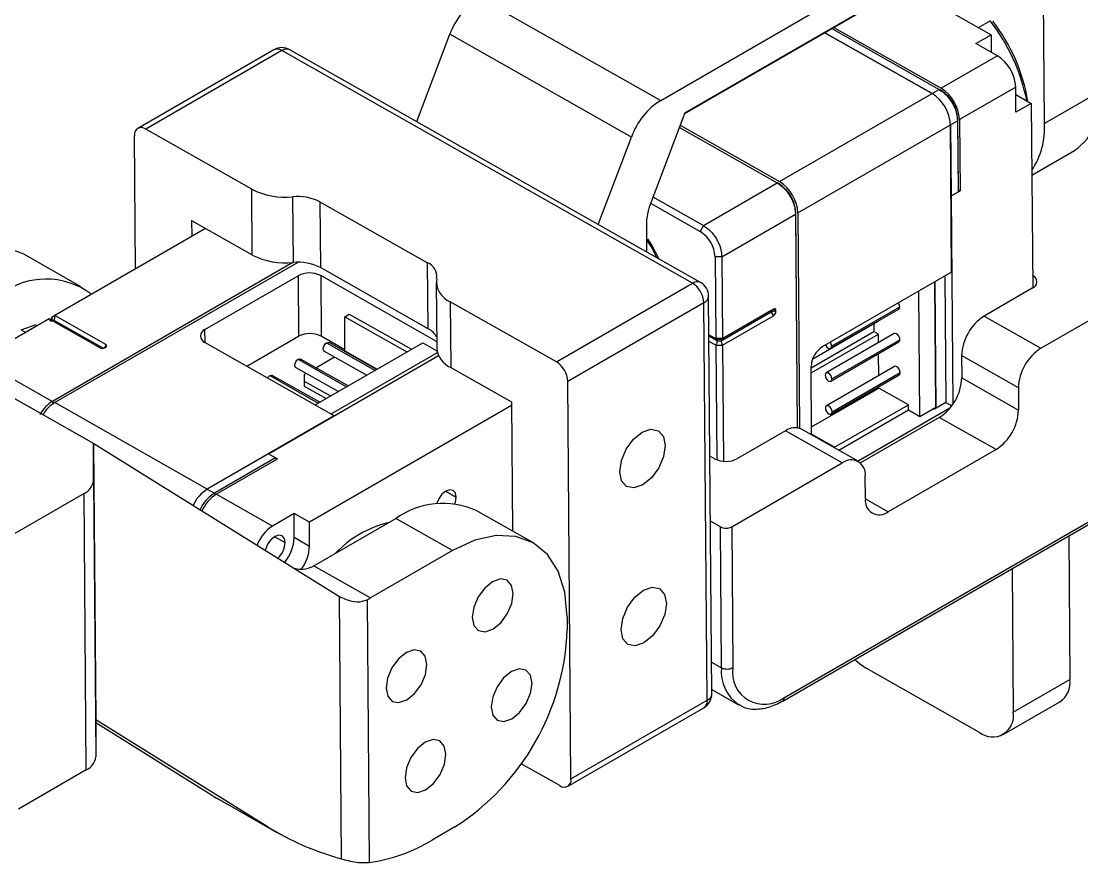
# Model space of a CAD drawing. Header units: millimetres. Extents: x 940 to 1780, y -29 to 565.
# Drawn here: x 1542.3 to 1608.4, y 455.7 to 508.2 of the extents above; entities that cross this region are included whole.
import ezdxf

# ---------------------------------------------------------------- set-up
doc = ezdxf.new("R2010")
doc.units = ezdxf.units.MM

msp = doc.modelspace()

# ---------------------------------------------------------------- linework, layer by layer
at = {"color": 7, "linetype": 'Continuous', "lineweight": 25}
for p, q in [((1582.12, 503.25), (1604.959, 516.434)), ((1583.628, 502.472), (1603.478, 513.931)), ((1602.601, 513.379), (1583.605, 502.413)), ((1597.373, 510.361), (1602.714, 507.335)), ((1606.036, 501.81), (1605.972, 509.764)), ((1570.807, 509.659), (1582.12, 503.25)), ((1592.795, 507.718), (1599.479, 503.931)), ((1592.919, 507.789), (1599.603, 504.003)), ((1566.91, 501.927), (1568.98, 507.368)), ((1580.293, 500.959), (1568.98, 507.368)), ((1599.037, 503.676), (1592.353, 507.463)), ((1592.353, 507.463), (1599.037, 503.676)), ((1601.759, 506.784), (1602.714, 507.335)), ((1602.714, 507.335), (1602.723, 506.238)), ((1558.009, 506.403), (1549.524, 501.505)), ((1584.598, 491.905), (1559.002, 506.407)), ((1603.103, 506.023), (1601.759, 506.784)), ((1558.503, 506.357), (1550.017, 501.459)), ((1584.099, 491.856), (1558.503, 506.357)), ((1603.103, 506.023), (1599.603, 504.003)), ((1599.037, 503.676), (1599.479, 503.931)), ((1599.613, 503.854), (1599.488, 503.926)), ((1604.245, 504.07), (1600.745, 502.049)), ((1604.257, 502.511), (1604.245, 504.07)), ((1609.571, 503.851), (1606.036, 501.81)), ((1589.526, 498.186), (1599.037, 503.676)), ((1604.248, 503.608), (1605.212, 503.062)), ((1583.628, 502.472), (1581.497, 496.871)), ((1605.212, 503.062), (1604.257, 502.511)), ((1605.212, 503.062), (1605.304, 491.549)), ((1600.179, 501.723), (1600.621, 501.978)), ((1600.621, 502.119), (1600.621, 501.978)), ((1600.621, 502.119), (1600.656, 497.69)), ((1600.621, 501.978), (1600.656, 497.548)), ((1600.745, 502.049), (1600.78, 497.619)), ((1556.629, 497.713), (1550.017, 501.459)), ((1583.282, 501.562), (1589.385, 498.104)), ((1583.332, 501.695), (1589.526, 498.186)), ((1590.668, 496.232), (1600.179, 501.723)), ((1600.179, 501.723), (1600.214, 497.293)), ((1600.252, 492.535), (1600.179, 501.723)), ((1549.383, 492.737), (1549.317, 501.039)), ((1578.223, 495.517), (1580.293, 500.959)), ((1605.248, 498.588), (1607.914, 500.127)), ((1584.789, 495.451), (1589.385, 498.104)), ((1589.502, 498.037), (1589.394, 498.099)), ((1556.661, 493.612), (1556.629, 497.713)), ((1559.174, 497.242), (1559.207, 493.14)), ((1581.636, 497.237), (1584.789, 495.451)), ((1600.214, 497.293), (1600.78, 497.619)), ((1600.214, 497.293), (1600.656, 497.548)), ((1600.214, 497.293), (1600.319, 484.292)), ((1600.656, 497.69), (1600.656, 497.548)), ((1600.656, 497.69), (1600.78, 497.619)), ((1560.871, 496.927), (1567.588, 493.122)), ((1560.871, 496.927), (1560.904, 492.826)), ((1581.484, 496.835), (1584.579, 495.082)), ((1585.931, 493.497), (1590.527, 496.151)), ((1590.527, 496.272), (1590.527, 496.151)), ((1590.527, 496.272), (1590.634, 482.843)), ((1590.527, 496.151), (1590.633, 482.843)), ((1590.668, 496.232), (1590.776, 482.812)), ((1553.753, 495.26), (1544.351, 489.832)), ((1552.879, 495.755), (1552.887, 494.76)), ((1552.879, 495.755), (1556.661, 493.612)), ((1581.223, 495.477), (1581.236, 493.81)), ((1584.789, 495.451), (1584.579, 495.082)), ((1545.961, 491.657), (1542.426, 493.66)), ((1585.931, 493.497), (1585.506, 493.495)), ((1585.506, 493.495), (1585.547, 488.401)), ((1585.931, 493.497), (1585.971, 488.403)), ((1559.185, 493.138), (1544.203, 484.489)), ((1559.491, 493.153), (1544.344, 484.409)), ((1567.621, 489.02), (1560.904, 492.826)), ((1567.621, 489.02), (1567.588, 493.122)), ((1600.252, 492.535), (1592.191, 487.882)), ((1553.713, 488.969), (1559.511, 492.316)), ((1559.511, 492.316), (1559.542, 488.543)), ((1568.153, 488.229), (1560.926, 492.324)), ((1560.926, 492.324), (1560.956, 488.55)), ((1568.124, 491.903), (1568.157, 487.802)), ((1575.614, 486.957), (1584.099, 491.856)), ((1599.258, 484.123), (1599.196, 491.925)), ((1599.196, 491.925), (1599.259, 484.041)), ((1599.832, 492.293), (1599.895, 484.409)), ((1605.812, 487.798), (1613.06, 491.982)), ((1598.268, 483.552), (1598.206, 491.354)), ((1605.282, 491.535), (1602.276, 489.801)), ((1569.002, 490.703), (1569.035, 486.601)), ((1575.614, 486.957), (1569.002, 490.703)), ((1584.813, 490.635), (1576.327, 485.736)), ((1585.011, 465.862), (1584.813, 490.635)), ((1585.304, 466.27), (1585.105, 491.043)), ((1532.657, 489.869), (1543.263, 483.86)), ((1562.421, 489.765), (1562.704, 489.929)), ((1562.704, 489.929), (1566.579, 487.733)), ((1589.013, 490.156), (1585.89, 488.353)), ((1585.891, 488.271), (1589.014, 490.074)), ((1589.153, 490.24), (1585.971, 488.403)), ((1589.014, 490.074), (1589.013, 490.156)), ((1589.297, 490.076), (1589.296, 490.158)), ((1592.712, 487.796), (1596.955, 490.245)), ((1592.774, 487.936), (1597.017, 490.385)), ((1543.998, 489.628), (1539.607, 487.093)), ((1542.258, 488.953), (1543.191, 489.279)), ((1543.998, 489.628), (1547.18, 487.825)), ((1544.351, 489.832), (1544.141, 489.706)), ((1544.142, 489.546), (1544.141, 489.706)), ((1544.2, 489.513), (1544.27, 489.553)), ((1547.533, 488.03), (1544.351, 489.832)), ((1562.421, 489.765), (1566.296, 487.57)), ((1562.438, 487.633), (1562.421, 489.765)), ((1585.975, 487.993), (1589.157, 489.83)), ((1591.591, 487.141), (1595.687, 489.505)), ((1595.406, 489.344), (1595.41, 488.845)), ((1595.687, 489.505), (1595.687, 489.513)), ((1602.276, 489.801), (1605.812, 487.798)), ((1556.32, 486.683), (1559.542, 488.543)), ((1562.437, 487.711), (1560.956, 488.55)), ((1585.125, 488.64), (1585.547, 488.401)), ((1591.491, 486.583), (1595.41, 488.845)), ((1591.494, 486.261), (1595.693, 488.685)), ((1596.671, 488.714), (1592.429, 486.265)), ((1595.693, 488.685), (1595.41, 488.845)), ((1595.697, 488.152), (1595.693, 488.685)), ((1561.774, 483.593), (1553.713, 488.16)), ((1560.58, 484.27), (1567.293, 488.145)), ((1564.399, 486.474), (1561.444, 488.149)), ((1567.293, 488.145), (1568.17, 487.648)), ((1585.551, 487.991), (1585.128, 488.23)), ((1585.971, 488.403), (1585.547, 488.401)), ((1585.551, 487.991), (1585.975, 487.993)), ((1585.551, 487.991), (1585.608, 480.855)), ((1585.89, 488.353), (1585.631, 488.352)), ((1585.631, 488.352), (1585.632, 488.27)), ((1585.632, 488.27), (1585.891, 488.271)), ((1585.89, 488.353), (1585.891, 488.271)), ((1585.975, 487.993), (1586.033, 480.768)), ((1586.061, 488.44), (1586.034, 488.439)), ((1592.729, 485.745), (1596.971, 488.195)), ((1592.791, 485.885), (1597.033, 488.334)), ((1547.462, 487.827), (1547.533, 487.868)), ((1557.673, 481.225), (1568.27, 487.343)), ((1560.629, 486.588), (1561.794, 487.261)), ((1561.148, 487.627), (1563.796, 486.126)), ((1561.57, 483.709), (1568.196, 487.534)), ((1562.397, 487.609), (1562.438, 487.633)), ((1562.438, 487.633), (1564.44, 486.498)), ((1595.714, 486.101), (1595.703, 487.462)), ((1604.411, 485.341), (1600.875, 487.344)), ((1600.875, 487.344), (1600.886, 485.949)), ((1539.607, 487.093), (1544.203, 484.489)), ((1559.38, 486.606), (1562.028, 485.106)), ((1562.631, 485.454), (1559.676, 487.128)), ((1569.035, 486.601), (1572.818, 484.458)), ((1591.525, 482.403), (1591.491, 486.653)), ((1596.688, 486.663), (1592.445, 484.214)), ((1560.864, 484.433), (1557.908, 486.108)), ((1559.892, 486.163), (1560.026, 486.24)), ((1559.892, 486.163), (1559.892, 485.759)), ((1592.745, 483.695), (1596.988, 486.144)), ((1592.807, 483.834), (1597.05, 486.283)), ((1600.886, 485.949), (1604.422, 483.946)), ((1559.892, 485.759), (1561.541, 484.825)), ((1559.892, 485.759), (1559.895, 485.431)), ((1559.895, 485.431), (1561.256, 484.66)), ((1576.526, 460.963), (1576.327, 485.736)), ((1591.521, 482.898), (1595.72, 485.322)), ((1595.72, 485.322), (1595.719, 485.412)), ((1597.559, 484.28), (1595.72, 485.322)), ((1604.411, 485.341), (1604.422, 483.946)), ((1544.31, 484.306), (1544.203, 484.489)), ((1553.854, 479.021), (1544.344, 484.409)), ((1572.82, 484.228), (1560.218, 476.952)), ((1572.818, 484.458), (1572.883, 476.405)), ((1592.962, 481.627), (1597.559, 484.28)), ((1593.217, 481.444), (1597.561, 483.952)), ((1600.15, 484.071), (1594.42, 480.763)), ((1597.561, 483.952), (1597.559, 484.28)), ((1597.561, 483.952), (1598.268, 483.552)), ((1598.268, 483.552), (1599.258, 484.123)), ((1599.116, 484.041), (1599.188, 484)), ((1599.895, 484.409), (1599.188, 484)), ((1599.895, 484.409), (1600.256, 484.204)), ((1543.263, 483.86), (1546.781, 481.867)), ((1561.774, 483.593), (1553.854, 479.021)), ((1599.485, 483.492), (1594.57, 480.655)), ((1603.021, 481.489), (1599.485, 483.492)), ((1589.902, 482.657), (1586.897, 480.922)), ((1593.437, 480.654), (1589.902, 482.657)), ((1594.436, 480.754), (1590.901, 482.757)), ((1592.962, 481.627), (1591.525, 482.442)), ((1546.763, 481.865), (1546.781, 481.867)), ((1546.763, 479.561), (1546.763, 481.865)), ((1546.763, 481.865), (1546.901, 464.639)), ((1546.781, 481.867), (1561.987, 472.398)), ((1592.963, 481.588), (1592.962, 481.627)), ((1603.021, 481.489), (1596.303, 477.611)), ((1557.673, 481.225), (1553.854, 479.021)), ((1558.114, 480.975), (1554.296, 478.771)), ((1554.42, 478.701), (1558.238, 480.905)), ((1557.673, 481.225), (1558.114, 480.975)), ((1557.673, 481.225), (1558.238, 480.905)), ((1558.114, 480.975), (1558.176, 480.869)), ((1585.483, 480.915), (1585.185, 481.083)), ((1586.543, 476.674), (1593.437, 480.654)), ((1546.763, 479.561), (1546.901, 462.334)), ((1589.721, 465.81), (1613.056, 479.28)), ((1589.825, 466.042), (1613.159, 479.513)), ((1594.876, 478.435), (1594.865, 479.83)), ((1546.178, 478.749), (1525.232, 466.657)), ((1546.316, 461.522), (1546.178, 478.749)), ((1553.854, 479.021), (1554.296, 478.771)), ((1557.92, 476.718), (1554.42, 478.701)), ((1559.263, 477.493), (1557.92, 476.718)), ((1559.275, 476.017), (1559.263, 477.493)), ((1560.218, 476.952), (1559.263, 477.493)), ((1574.145, 475.689), (1570.61, 477.692)), ((1560.23, 475.476), (1560.218, 476.952)), ((1560.494, 474.239), (1565.615, 477.195)), ((1569.15, 475.192), (1565.615, 477.195)), ((1585.836, 476.67), (1585.218, 477.02)), ((1585.906, 467.893), (1585.836, 476.67)), ((1586.543, 476.674), (1586.613, 467.897)), ((1559.275, 476.017), (1560.23, 475.476)), ((1563.404, 476.238), (1563.335, 476.196)), ((1607.556, 476.105), (1607.627, 467.157)), ((1569.15, 475.192), (1564.029, 472.236)), ((1560.494, 474.239), (1564.029, 472.236)), ((1604.02, 474.064), (1604.092, 465.116)), ((1562.222, 455.971), (1562.091, 472.336)), ((1563.823, 472.128), (1563.954, 455.755)), ((1576.287, 471.071), (1576.294, 470.251)), ((1601.99, 463.857), (1594.92, 467.863)), ((1604.092, 465.116), (1607.627, 467.157)), ((1585.302, 466.533), (1586.977, 465.584)), ((1576.526, 460.963), (1585.011, 465.862)), ((1603.471, 463.719), (1607.006, 465.76)), ((1576.319, 460.498), (1584.804, 465.396)), ((1546.919, 464.641), (1546.901, 464.639)), ((1546.901, 464.639), (1546.901, 462.334)), ((1554.124, 459.955), (1546.901, 464.454)), ((1557.654, 457.956), (1546.919, 464.641)), ((1546.316, 461.522), (1542.093, 459.085)), ((1575.825, 460.544), (1573.416, 461.909)), ((1554.124, 459.955), (1557.654, 457.956)), ((1554.671, 459.631), (1558.201, 457.631)), ((1569.288, 457.966), (1567.868, 457.146))]:
    msp.add_line(p, q, dxfattribs=at)
at = {"color": 8, "linetype": 'Continuous', "lineweight": 25}
for p, q in [((1601.919, 507.786), (1602.656, 508.211)), ((1547.371, 487.797), (1544.27, 489.553)), ((1542.258, 488.953), (1542.546, 488.79)), ((1553.72, 488.156), (1553.713, 488.969)), ((1585.125, 488.639), (1585.631, 488.352)), ((1585.632, 488.27), (1585.125, 488.557)), ((1561.294, 488.134), (1564.312, 486.424)), ((1559.526, 487.113), (1562.544, 485.403)), ((1557.759, 486.093), (1560.776, 484.383)), ((1554.359, 478.664), (1554.296, 478.771)), ((1568.721, 478.894), (1569.369, 478.527)), ((1594.876, 478.42), (1596.303, 477.611)), ((1558.061, 476.058), (1558.71, 475.69)), ((1585.288, 468.243), (1585.906, 467.893))]:
    msp.add_line(p, q, dxfattribs=at)
at = {"color": 7, "linetype": 'Continuous', "lineweight": 25, "flags": 128}
for points in [[(1581.886, 493.442), (1581.514, 494.132), (1581.23, 494.601)], [(1581.298, 494.627), (1581.577, 494.168), (1581.995, 493.38)], [(1597.033, 488.334), (1597.016, 488.437), (1596.97, 488.543), (1596.901, 488.636), (1596.819, 488.7), (1596.738, 488.728), (1596.671, 488.714)], [(1561.148, 487.627), (1561.148, 487.627), (1561.101, 487.68), (1561.084, 487.765), (1561.099, 487.869), (1561.145, 487.975), (1561.213, 488.068), (1561.294, 488.134)], [(1561.294, 488.134), (1561.375, 488.162), (1561.444, 488.149)], [(1592.396, 488), (1592.414, 487.967), (1592.483, 487.875), (1592.564, 487.81), (1592.645, 487.783), (1592.714, 487.797), (1592.759, 487.851), (1592.774, 487.936)], [(1559.38, 486.606), (1559.38, 486.606), (1559.333, 486.66), (1559.316, 486.745), (1559.332, 486.848), (1559.377, 486.955), (1559.445, 487.048), (1559.526, 487.113)], [(1559.526, 487.113), (1559.608, 487.141), (1559.676, 487.128)], [(1597.05, 486.283), (1597.033, 486.387), (1596.986, 486.493), (1596.917, 486.585), (1596.836, 486.65), (1596.755, 486.677), (1596.688, 486.663)], [(1557.617, 485.948), (1557.678, 486.027), (1557.759, 486.093)], [(1557.759, 486.093), (1557.84, 486.121), (1557.908, 486.108)], [(1592.791, 485.885), (1592.774, 485.988), (1592.727, 486.094), (1592.658, 486.186), (1592.577, 486.251), (1592.496, 486.278), (1592.427, 486.264), (1592.382, 486.21), (1592.366, 486.125)], [(1592.366, 486.125), (1592.383, 486.022), (1592.43, 485.916), (1592.499, 485.824), (1592.581, 485.759), (1592.662, 485.732), (1592.73, 485.746), (1592.775, 485.8), (1592.791, 485.885)], [(1592.807, 483.834), (1592.79, 483.938), (1592.744, 484.043), (1592.674, 484.136), (1592.593, 484.2), (1592.512, 484.228), (1592.444, 484.213), (1592.398, 484.16), (1592.383, 484.075)], [(1592.383, 484.075), (1592.4, 483.971), (1592.446, 483.865), (1592.516, 483.773), (1592.597, 483.708), (1592.678, 483.681), (1592.746, 483.695), (1592.792, 483.749), (1592.807, 483.834)], [(1579.569, 480.108), (1579.672, 480.798), (1579.974, 481.508), (1580.43, 482.128), (1580.97, 482.565), (1581.512, 482.753), (1581.974, 482.662), (1582.285, 482.307), (1582.397, 481.741), (1582.295, 481.051), (1581.993, 480.342), (1581.537, 479.722), (1580.996, 479.284), (1580.454, 479.097), (1579.993, 479.187), (1579.682, 479.543), (1579.569, 480.108)], [(1569.369, 478.527), (1569.318, 478.782), (1569.179, 478.941), (1568.971, 478.982), (1568.727, 478.898), (1568.484, 478.701), (1568.279, 478.422), (1568.145, 478.112)], [(1569.292, 478.122), (1569.323, 478.216), (1569.369, 478.527)], [(1558.71, 475.69), (1558.659, 475.945), (1558.519, 476.105), (1558.311, 476.145), (1558.067, 476.061), (1557.824, 475.864), (1557.619, 475.585), (1557.483, 475.266), (1557.469, 475.215)], [(1576.287, 471.071), (1576.138, 472.593), (1575.724, 473.899), (1575.059, 474.94), (1574.169, 475.676), (1573.09, 476.077), (1571.861, 476.13), (1570.531, 475.831), (1569.15, 475.192)], [(1571.637, 473.252), (1571.15, 472.858), (1570.74, 472.3), (1570.468, 471.662), (1570.376, 471.041), (1570.477, 470.532), (1570.757, 470.212), (1571.172, 470.13), (1571.66, 470.299), (1572.146, 470.693), (1572.557, 471.251), (1572.829, 471.889), (1572.921, 472.51), (1572.82, 473.019), (1572.54, 473.339), (1572.125, 473.421), (1571.637, 473.252)], [(1579.648, 470.265), (1579.75, 470.955), (1580.053, 471.664), (1580.509, 472.285), (1581.049, 472.722), (1581.591, 472.909), (1582.053, 472.819), (1582.364, 472.463), (1582.476, 471.898), (1582.374, 471.208), (1582.071, 470.498), (1581.615, 469.878), (1581.075, 469.441), (1580.533, 469.253), (1580.071, 469.344), (1579.761, 469.699), (1579.648, 470.265)], [(1566.264, 468.835), (1565.778, 468.442), (1565.368, 467.883), (1565.095, 467.245), (1565.003, 466.624), (1565.105, 466.115), (1565.384, 465.795), (1565.8, 465.713), (1566.288, 465.882), (1566.774, 466.276), (1567.184, 466.834), (1567.456, 467.472), (1567.549, 468.093), (1567.447, 468.603), (1567.168, 468.922), (1566.752, 469.004), (1566.264, 468.835)], [(1594.213, 468.403), (1594.505, 468.144), (1594.92, 467.863)], [(1572.815, 467.659), (1572.329, 467.265), (1571.919, 466.707), (1571.647, 466.069), (1571.554, 465.448), (1571.656, 464.939), (1571.935, 464.619), (1572.351, 464.537), (1572.839, 464.706), (1573.325, 465.1), (1573.735, 465.658), (1574.008, 466.296), (1574.1, 466.917), (1573.998, 467.426), (1573.719, 467.746), (1573.303, 467.828), (1572.815, 467.659)], [(1567.443, 463.242), (1566.957, 462.849), (1566.546, 462.29), (1566.274, 461.652), (1566.182, 461.031), (1566.283, 460.522), (1566.563, 460.202), (1566.979, 460.12), (1567.466, 460.289), (1567.953, 460.683), (1568.363, 461.241), (1568.635, 461.879), (1568.727, 462.5), (1568.626, 463.009), (1568.346, 463.329), (1567.931, 463.411), (1567.443, 463.242)]]:
    msp.add_lwpolyline(points, dxfattribs=at)
at = {"color": 7, "linetype": 'Continuous', "lineweight": 25}
for centre, radius, start, end in [((1573.267, 505.824), 4.557, 122.66768, 160.18164), ((1593.005, 500.773), 12.185, 11.56065, 37.62166), ((1593.917, 501.298), 11.253, 9.60345, 37.71081), ((1558.509, 505.537), 1, 60.46596, 119.99731), ((1601.789, 503.945), 2.459, 2.91109, 57.70395), ((1598.289, 501.924), 2.459, 2.91127, 57.70362), ((1598.434, 502.008), 2.19, 2.91127, 57.70362), ((1605.631, 503.374), 3.969, 305.11772, 6.90584), ((1584.58, 499.414), 4.557, 122.66768, 160.18164), ((1597.723, 501.598), 2.459, 2.91127, 57.70362), ((1601.311, 501.508), 4.734, 326.20764, 3.65581), ((1549.747, 501.116), 0.437, 51.72555, 190.12924), ((1588.302, 496.159), 2.228, 2.91127, 57.70362), ((1588.213, 496.107), 2.459, 2.91127, 57.70362), ((1558.691, 501.737), 4.522, 242.86907, 276.13916), ((1559.496, 494.245), 3.014, 62.86907, 96.13916), ((1585.123, 495.434), 3.9, 158.37122, 179.36907), ((1583.511, 493.393), 1.998, 2.91127, 57.70362), ((1540.363, 489.049), 5.052, 65.89725, 125.48154), ((1558.723, 497.636), 4.522, 242.86907, 276.13916), ((1559.529, 490.143), 3.014, 62.86907, 96.13916), ((1567.252, 492.276), 0.91, 352.30626, 68.31689), ((1543.804, 487.403), 4.708, 53.56859, 127.06602), ((1560.226, 490.941), 1.55, 63.15846, 117.45775), ((1569.507, 491.971), 1.365, 172.30626, 248.31689), ((1583.278, 490.557), 1.537, 2.91122, 57.70357), ((1584.105, 491.035), 1, 0.45891, 60.46596), ((1605.134, 491.938), 0.429, 290.06783, 67.60641), ((1596.557, 490.36), 0.461, 3.10189, 34.48798), ((1589.156, 489.881), 0.31, 63.15854, 117.45776), ((1589.157, 489.799), 0.31, 63.15854, 117.45776), ((1589.321, 490.09), 0.307, 182.91127, 237.70362), ((1589.209, 490.171), 0.0884, 351.23782, 128.75583), ((1588.992, 490.087), 0.305, 302.67328, 357.94012), ((1596.878, 490.363), 0.141, 303.1189, 8.90476), ((1603.922, 487.234), 3.049, 122.67327, 177.94003), ((1553.863, 488.564), 0.431, 110.32543, 249.67025), ((1560.256, 487.168), 1.55, 63.15846, 117.45775), ((1567.082, 487.958), 1.191, 26.09361, 63.06529), ((1547.503, 487.949), 0.0863, 290.32543, 69.67025), ((1593.014, 486.598), 1.525, 122.67328, 177.94012), ((1592.314, 487.911), 0.461, 3.10189, 34.48798), ((1596.894, 488.312), 0.141, 303.1189, 8.90476), ((1547.319, 488.102), 0.31, 243.15846, 297.45775), ((1569.596, 487.933), 1.445, 185.2143, 247.17879), ((1607.458, 485.231), 3.049, 122.67327, 177.94003), ((1574.793, 485.658), 1.537, 2.91122, 57.70357), ((1596.911, 486.262), 0.141, 303.1189, 8.90476), ((1597.839, 486.059), 3.049, 302.67327, 357.94003), ((1545.531, 482.5), 2.248, 121.86681, 148.79125), ((1601.375, 484.056), 3.049, 302.67327, 357.94003), ((1590.488, 481.834), 1.01, 65.89725, 125.48154), ((1586.182, 482.297), 1.55, 243.15846, 297.45775), ((1593.991, 479.964), 0.884, 351.23775, 128.75589), ((1545.765, 479.664), 1.004, 294.27258, 354.10839), ((1555.137, 477.009), 2.386, 122.50798, 155.13856), ((1555.678, 476.709), 2.356, 122.28329, 155.65512), ((1568.547, 473.081), 5.052, 65.89725, 125.48154), ((1595.75, 478.301), 0.884, 171.23775, 308.75589), ((1559.233, 474.672), 2.431, 122.69436, 159.3538), ((1566.81, 470.257), 6.886, 103.59107, 136.40355), ((1586.186, 477.362), 0.775, 243.15846, 297.45775), ((1556.678, 476.115), 2.599, 320.37613, 357.83802), ((1557.305, 475.752), 1.406, 312.75284, 357.50115), ((1557.645, 475.572), 2.587, 322.46252, 357.86705), ((1559.191, 476.489), 2.6, 294.90246, 300.06121), ((1562.726, 474.488), 2.602, 294.93832, 300.06032), ((1561.058, 470.799), 15.245, 302.67327, 357.94003), ((1586.256, 468.584), 0.775, 243.15846, 297.45775), ((1588.58, 467.594), 1.989, 171.23775, 308.75589), ((1606.19, 466.96), 1.451, 304.23865, 7.7849), ((1584.304, 466.262), 1, 299.99731, 0.45891), ((1602.802, 464.885), 1.31, 231.72555, 10.12924), ((1545.903, 462.437), 1.004, 294.27258, 354.10839), ((1576.096, 460.886), 0.437, 231.72555, 10.12924), ((1562.515, 466.01), 10.355, 277.99051, 301.12501)]:
    msp.add_arc(centre, radius, start, end, dxfattribs=at)
at = {"color": 8, "linetype": 'Continuous', "lineweight": 25}
for centre, radius, start, end in [((1558.216, 505.95), 0.498, 54.88727, 114.51733), ((1558.796, 505.946), 0.505, 65.89725, 125.48154), ((1584.392, 491.444), 0.505, 65.89725, 125.48154), ((1584.617, 491.084), 0.49, 293.53454, 355.19937), ((1547.221, 488.043), 0.312, 312.37372, 357.51084), ((1588.381, 467.641), 2.488, 174.17956, 236.42754), ((1584.828, 466.302), 0.477, 292.54489, 356.18902), ((1584.517, 465.803), 0.497, 305.21026, 6.81329), ((1589.578, 466.013), 0.249, 305.23376, 6.81111)]:
    msp.add_arc(centre, radius, start, end, dxfattribs=at)
at = {"color": 7, "linetype": 'Continuous', "lineweight": 25}
for centre, major_axis, ratio, start_param, end_param in [((1564.718, 474.295), (3.731, 0.507), 0.650539, 3.807031, 3.846831), ((1567.766, 469.451), (18.634, 2.559), 0.651106, 3.80606, 3.847852), ((1571.311, 467.444), (18.655, 2.536), 0.650539, 3.807031, 4.117494)]:
    msp.add_ellipse(centre, major_axis=major_axis, ratio=ratio, start_param=start_param, end_param=end_param, dxfattribs=at)
for points, knots in [([(1599.479, 503.931), (1599.627, 503.827), (1599.924, 503.62), (1600.301, 503.105), (1600.566, 502.523), (1600.602, 502.159), (1600.621, 501.978)], [0, 0, 0, 0, 0.250001, 0.5000013, 0.750001, 1, 1, 1, 1]), ([(1589.385, 498.104), (1589.533, 498), (1589.83, 497.793), (1590.207, 497.277), (1590.472, 496.695), (1590.509, 496.332), (1590.527, 496.151)], [0, 0, 0, 0, 0.249998, 0.499997, 0.749998, 1, 1, 1, 1]), ([(1544.199, 489.513), (1544.19, 489.508), (1544.171, 489.499), (1544.14, 489.495), (1544.108, 489.499), (1544.072, 489.516), (1544.04, 489.545), (1544.013, 489.585), (1544.003, 489.613), (1543.998, 489.628)], [0, 0, 0, 0, 0.118099, 0.240607, 0.368228, 0.501583, 0.709638, 0.844591, 1, 1, 1, 1]), ([(1544.142, 489.477), (1544.15, 489.483), (1544.168, 489.494), (1544.186, 489.519), (1544.198, 489.548), (1544.202, 489.587), (1544.193, 489.63), (1544.171, 489.672), (1544.152, 489.694), (1544.141, 489.706)], [0, 0, 0, 0, 0.118098, 0.240606, 0.368226, 0.501581, 0.70948, 0.844473, 1, 1, 1, 1]), ([(1544.27, 489.553), (1544.279, 489.559), (1544.297, 489.572), (1544.32, 489.599), (1544.34, 489.633), (1544.357, 489.68), (1544.365, 489.732), (1544.363, 489.786), (1544.355, 489.816), (1544.351, 489.832)], [0, 0, 0, 0, 0.1180967, 0.2406052, 0.3682283, 0.5015879, 0.7079955, 0.8433581, 1, 1, 1, 1]), ([(1585.631, 488.352), (1585.631, 488.362), (1585.63, 488.382), (1585.625, 488.407), (1585.617, 488.426), (1585.603, 488.438), (1585.586, 488.437), (1585.566, 488.424), (1585.554, 488.409), (1585.547, 488.401)], [0, 0, 0, 0, 0.118098, 0.240606, 0.368226, 0.501581, 0.70948, 0.844473, 1, 1, 1, 1]), ([(1585.632, 488.27), (1585.632, 488.259), (1585.631, 488.236), (1585.627, 488.198), (1585.619, 488.157), (1585.606, 488.107), (1585.589, 488.061), (1585.569, 488.019), (1585.557, 488.001), (1585.551, 487.991)], [0, 0, 0, 0, 0.118096, 0.240604, 0.368226, 0.501584, 0.708145, 0.843471, 1, 1, 1, 1]), ([(1585.89, 488.353), (1585.89, 488.363), (1585.891, 488.384), (1585.895, 488.408), (1585.903, 488.427), (1585.916, 488.44), (1585.933, 488.439), (1585.953, 488.426), (1585.965, 488.411), (1585.971, 488.403)], [0, 0, 0, 0, 0.118097, 0.240605, 0.368228, 0.501588, 0.707996, 0.843358, 1, 1, 1, 1]), ([(1585.891, 488.271), (1585.891, 488.26), (1585.892, 488.238), (1585.897, 488.199), (1585.905, 488.158), (1585.919, 488.109), (1585.936, 488.063), (1585.956, 488.021), (1585.968, 488.003), (1585.975, 487.993)], [0, 0, 0, 0, 0.118099, 0.240607, 0.368228, 0.501583, 0.709638, 0.844591, 1, 1, 1, 1]), ([(1544.203, 484.489), (1544.053, 484.385), (1543.759, 484.181), (1543.532, 483.833), (1543.42, 483.663)], [0, 0, 0, 0, 0.5103024, 1, 1, 1, 1]), ([(1554.296, 478.771), (1554.15, 478.665), (1553.858, 478.454), (1553.545, 478.053), (1553.443, 477.798), (1553.418, 477.734)], [0, 0, 0, 0, 0.428125, 0.856249, 1, 1, 1, 1]), ([(1560.286, 474.131), (1560.078, 474.06), (1559.755, 473.951), (1559.399, 474.048), (1559.272, 474.082)], [0, 0, 0, 0, 0.644558, 1, 1, 1, 1]), ([(1562.091, 472.336), (1562.349, 472.215), (1562.824, 471.993), (1563.433, 471.982), (1563.726, 472.092), (1563.823, 472.128)], [0, 0, 0, 0, 0.443646, 0.815151, 1, 1, 1, 1]), ([(1587.025, 465.595), (1587.086, 465.551), (1587.362, 465.349), (1588.005, 465.28), (1588.856, 465.377), (1589.432, 465.665), (1589.721, 465.81)], [0, 0, 0, 0, 0.085071, 0.388906, 0.693642, 1, 1, 1, 1]), ([(1562.222, 455.971), (1562.586, 455.88), (1563.229, 455.72), (1563.735, 455.745), (1563.954, 455.755)], [0, 0, 0, 0, 0.566531, 1, 1, 1, 1])]:
    msp.add_open_spline(points, degree=3, knots=knots, dxfattribs=at)
msp.add_open_spline([(1584.789, 495.451), (1584.937, 495.347), (1585.234, 495.14), (1585.61, 494.624), (1585.876, 494.042), (1585.912, 493.679), (1585.931, 493.497)], degree=3, dxfattribs=at)

doc.saveas('drawing.dxf')
